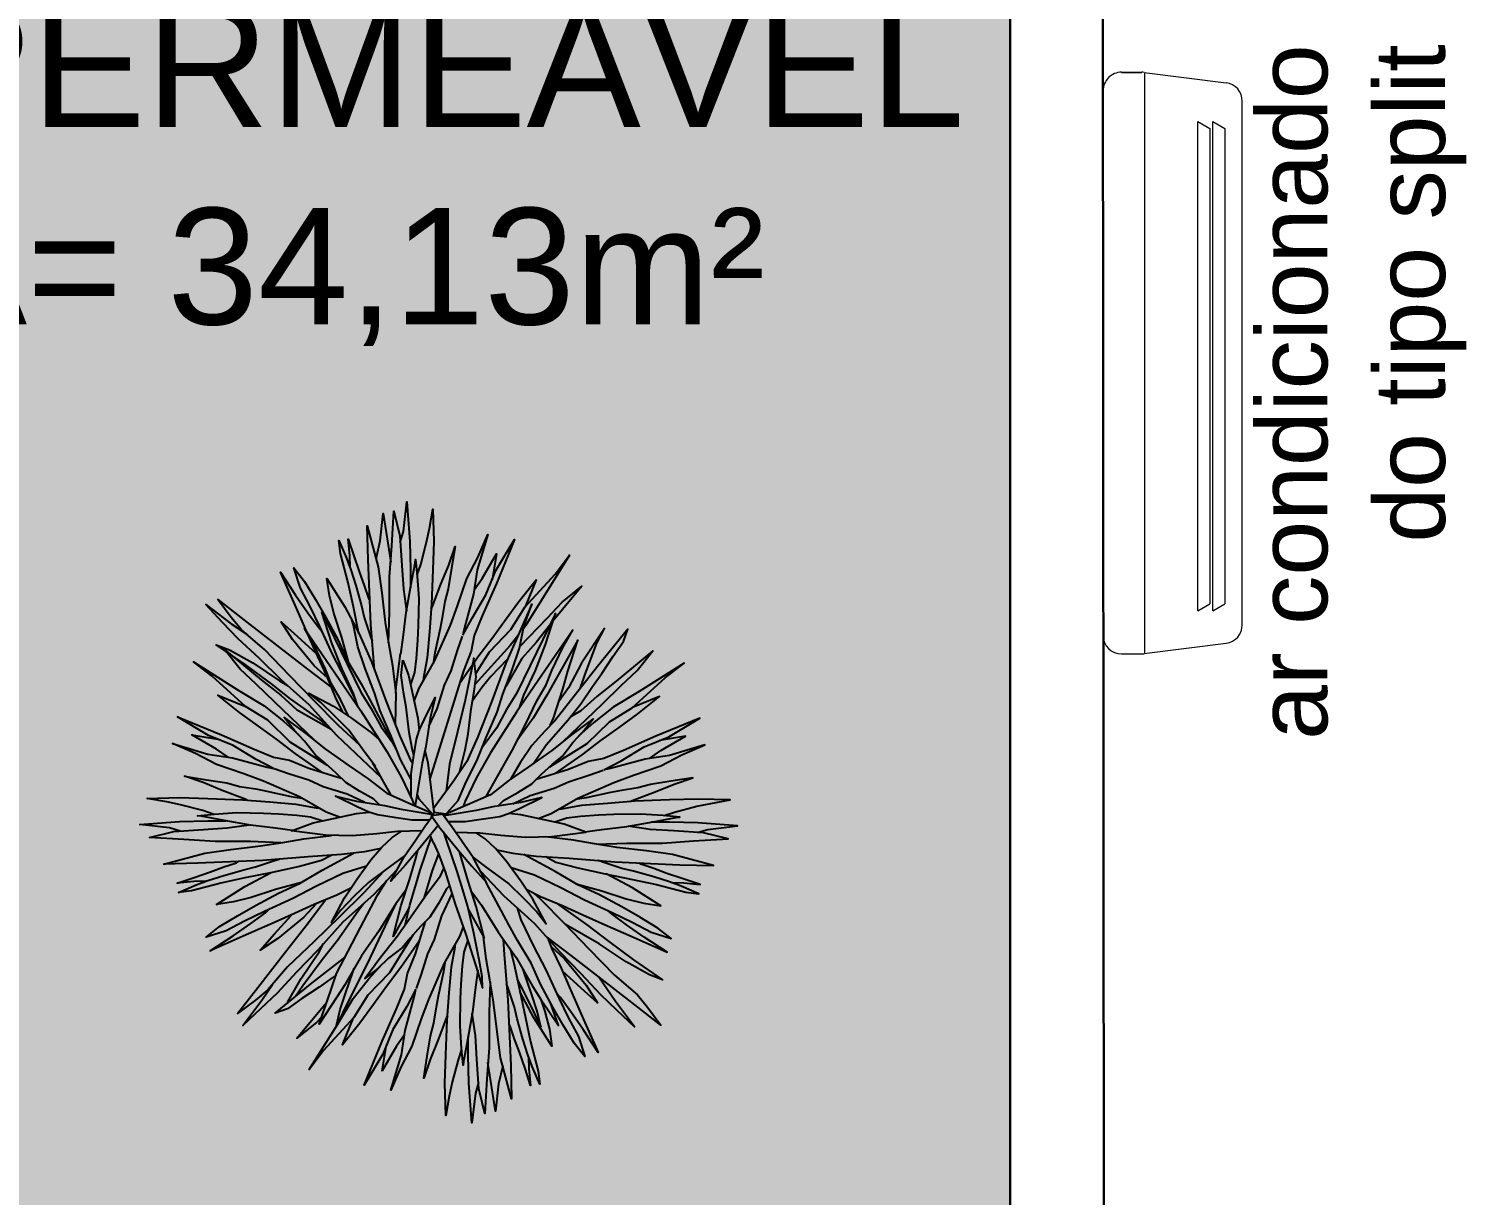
# Model space of a CAD drawing. Extents: x -165 to 197, y 154 to 653.
# Drawn here: x 101.762 to 104.106, y 480.311 to 482.214 of the extents above; entities that cross this region are included whole.
import ezdxf

# ---------------------------------------------------------------- set-up
doc = ezdxf.new("R2010")
doc.units = 0
doc.header["$MEASUREMENT"] = 0
doc.layers.get('0').update_dxf_attribs({"linetype": 'CONTINUOUS'})
for name, color, linetype in [('0_Palmeiras', 7, 'CONTINUOUS'), ('AIT-VEGETAÇÃO 25', 92, 'CONTINUOUS'), ('COTA MODIF', 172, 'CONTINUOUS'), ('TEXTO', 190, 'CONTINUOUS')]:
    doc.layers.add(name, color=color, linetype=linetype)
doc.layers.add('AIT-PAREDE', color=4, linetype='CONTINUOUS', lineweight=30)
doc.layers.add('COTA de NIVEL', color=12, linetype='CONTINUOUS', lineweight=20)
doc.styles.add('ARIAL', font='ARIAL.TTF', dxfattribs={"height": 0.18})

# ---------------------------------------------------------------- blocks, each defined once
blk = doc.blocks.new('D0013407')
at = {"color": 84}
for points in [[(0.0055, 0.3798), (-0.0005, 0.3972), (-0.0103, 0.4348), (-0.0151, 0.4579), (-0.0212, 0.4907), (-0.0224, 0.4361), (-0.0212, 0.3887), (-0.0188, 0.3304), (-0.0151, 0.2842), (-0.0115, 0.2404), (-0.0054, 0.2064), (-0.0048, 0.2012)], [(0.0339, 0.435), (0.0287, 0.4531), (0.0226, 0.5029), (0.0177, 0.4361), (0.0165, 0.3887), (0.0165, 0.3583)], [(0.0535, 0.2657), (0.0518, 0.317), (0.0518, 0.3765), (0.0481, 0.4288), (0.0445, 0.4871), (0.0347, 0.4458), (0.0311, 0.396), (0.0287, 0.3559), (0.0233, 0.3191)], [(0.0631, 0.0974), (0.0688, 0.125), (0.0737, 0.1639), (0.0773, 0.2198), (0.0834, 0.2963), (0.0883, 0.4057), (0.0895, 0.4628), (0.0712, 0.3935), (0.0651, 0.3498), (0.0591, 0.3), (0.053, 0.2623), (0.0469, 0.2271), (0.0411, 0.1806)], [(-0.0716, 0.2782), (-0.0869, 0.3073), (-0.11, 0.3461), (-0.127, 0.3875), (-0.1489, 0.4239), (-0.1586, 0.4397), (-0.1282, 0.3656), (-0.1039, 0.3109), (-0.0905, 0.2781), (-0.0857, 0.2514), (-0.0723, 0.2186), (-0.0554, 0.164)], [(0.0106, 0.1672), (0.0019, 0.1894), (-0.0236, 0.2344), (-0.0504, 0.2951), (-0.0626, 0.3279), (-0.0784, 0.3741), (-0.0966, 0.4093), (-0.1136, 0.4482), (-0.0954, 0.3887), (-0.0893, 0.3474), (-0.0735, 0.289), (-0.0716, 0.2782)], [(0.0747, 0.1801), (0.0838, 0.1973), (0.0933, 0.2342), (0.1034, 0.2805), (0.1129, 0.3262), (0.1218, 0.3666), (0.1343, 0.4159), (0.1373, 0.4379), (0.1242, 0.4082), (0.1171, 0.3886), (0.1087, 0.3619), (0.0992, 0.328), (0.0945, 0.3084), (0.0844, 0.2781), (0.0812, 0.2686)], [(0.1184, 0.3923), (0.1188, 0.4124), (0.1218, 0.4403), (0.1123, 0.4118), (0.1028, 0.3839), (0.0945, 0.3619), (0.0873, 0.3405), (0.0852, 0.3371)], [(-0.0765, 0.187), (-0.1161, 0.2502), (-0.1525, 0.2878), (-0.1757, 0.3255), (-0.2267, 0.3814), (-0.2511, 0.413), (-0.2036, 0.3376), (-0.1769, 0.2939), (-0.1513, 0.2611), (-0.1282, 0.2356)], [(-0.0904, 0.3546), (-0.1039, 0.3741), (-0.1282, 0.4154), (-0.1209, 0.3717)], [(-0.0182, 0.3226), (-0.0197, 0.3256), (-0.0346, 0.3643), (-0.0476, 0.3963), (-0.0583, 0.4278), (-0.0524, 0.391), (-0.047, 0.3565), (-0.0411, 0.3352), (-0.0369, 0.3078), (-0.0334, 0.2894), (-0.0244, 0.2484), (-0.0213, 0.2302)], [(0.033, 0.2462), (0.0291, 0.2746), (0.0237, 0.3167), (0.016, 0.3613), (0.0088, 0.3999), (0.0083, 0.4058), (0.0053, 0.3779), (0.0029, 0.3399), (0.0035, 0.2948), (0.0047, 0.2698), (0.0071, 0.2389), (0.01, 0.2158), (0.0167, 0.1953)], [(0.093, 0.1218), (0.1052, 0.1611), (0.1266, 0.2057), (0.1474, 0.2455), (0.1694, 0.293), (0.1854, 0.3268), (0.2021, 0.3577), (0.2128, 0.3916), (0.1949, 0.369), (0.1765, 0.3387), (0.1593, 0.3084), (0.1385, 0.2698), (0.1224, 0.2342), (0.0998, 0.1962), (0.0849, 0.1694), (0.0711, 0.1433)], [(-0.0657, 0.1973), (-0.0966, 0.2417), (-0.1209, 0.2732), (-0.1428, 0.3036), (-0.1659, 0.3352), (-0.1951, 0.3717), (-0.1765, 0.3264)], [(0.1206, 0.2312), (0.1325, 0.2746), (0.1456, 0.3156), (0.1533, 0.3453), (0.1575, 0.3738), (0.1272, 0.3262), (0.1037, 0.282)], [(0.1302, 0.1481), (0.142, 0.1712), (0.1575, 0.2098), (0.1729, 0.2425), (0.1872, 0.2752), (0.211, 0.3292), (0.2354, 0.3845), (0.2104, 0.3458), (0.1896, 0.3161), (0.1718, 0.2918), (0.1658, 0.2852)], [(0.1368, 0.1609), (0.146, 0.1709), (0.1875, 0.2119), (0.2297, 0.2529), (0.2743, 0.2957), (0.3075, 0.3344), (0.3283, 0.3516), (0.3586, 0.3742), (0.3242, 0.3302), (0.2778, 0.2702), (0.241, 0.2232), (0.211, 0.183)], [(0.1527, 0.1979), (0.1561, 0.2024), (0.1905, 0.2512), (0.2161, 0.2839), (0.2487, 0.3278), (0.282, 0.3766), (0.2737, 0.3546), (0.2517, 0.3154), (0.2214, 0.2702), (0.1889, 0.2132)], [(-0.1186, 0.2087), (-0.1829, 0.2757), (-0.2134, 0.3073), (-0.2389, 0.334), (-0.2717, 0.3607), (-0.2206, 0.2988), (-0.1951, 0.266), (-0.1708, 0.2392), (-0.1609, 0.222)], [(-0.0824, 0.1598), (-0.1136, 0.1809), (-0.155, 0.2174), (-0.1829, 0.2392), (-0.2121, 0.2587), (-0.234, 0.2745), (-0.2632, 0.2939), (-0.2875, 0.3109), (-0.3082, 0.3182), (-0.2486, 0.2696), (-0.2036, 0.2344), (-0.1538, 0.1955), (-0.1367, 0.1785), (-0.1124, 0.1566), (-0.0832, 0.1372), (-0.0553, 0.1207)], [(0.0992, 0.0702), (0.1408, 0.1094), (0.1872, 0.1611), (0.2342, 0.2033), (0.2716, 0.2395), (0.3067, 0.2722), (0.3329, 0.2995), (0.3614, 0.3298), (0.3186, 0.2977), (0.2775, 0.2697)], [(-0.2095, 0.239), (-0.2328, 0.2465), (-0.2851, 0.266), (-0.3094, 0.2793), (-0.2511, 0.2404), (-0.2097, 0.2186), (-0.1865, 0.2021)], [(-0.0142, 0.1246), (-0.0285, 0.1542), (-0.0407, 0.1943), (-0.0516, 0.2186), (-0.0626, 0.2526), (-0.0711, 0.2769)], [(0.211, 0.183), (0.2297, 0.1905), (0.2624, 0.206), (0.2951, 0.2202), (0.3491, 0.244), (0.4044, 0.2684), (0.3657, 0.2434), (0.336, 0.2226), (0.3117, 0.2048), (0.3051, 0.1988)], [(0.2262, 0.1893), (0.2469, 0.2119), (0.2909, 0.2482), (0.3206, 0.2672), (0.2962, 0.2399), (0.2677, 0.2083)], [(-0.0104, 0.0996), (-0.02, 0.1092), (-0.0334, 0.1335), (-0.048, 0.1566), (-0.0638, 0.1724), (-0.0808, 0.1918), (-0.0942, 0.2076), (-0.1173, 0.2259), (-0.1355, 0.2429), (-0.1574, 0.2599), (-0.1307, 0.2234), (-0.1039, 0.1906), (-0.0759, 0.1505), (-0.054, 0.1189), (-0.0297, 0.0874), (-0.0127, 0.0485), (0.0033, 0.0122)], [(0.0335, 0.0278), (0.0347, 0.0691), (0.0384, 0.1044), (0.042, 0.1457), (0.0408, 0.1906), (0.0335, 0.2477), (0.0201, 0.2113), (0.0129, 0.1773), (0.0043, 0.1384), (0.0019, 0.1178)], [(0.1611, 0.132), (0.181, 0.1382), (0.2256, 0.1596), (0.2654, 0.1804), (0.3129, 0.2024), (0.3467, 0.2185), (0.3776, 0.2351), (0.4115, 0.2458), (0.3889, 0.228), (0.3586, 0.2095), (0.3283, 0.1923), (0.2897, 0.1715), (0.2541, 0.1554), (0.2161, 0.1328), (0.1893, 0.118), (0.118, 0.0801)], [(-0.2335, 0.0624), (-0.2701, 0.0853), (-0.3077, 0.1217), (-0.3454, 0.1449), (-0.4013, 0.1959), (-0.4329, 0.2203), (-0.3575, 0.1728), (-0.3138, 0.1461), (-0.3092, 0.1425)], [(-0.2793, 0.1365), (-0.2956, 0.1522), (-0.3272, 0.1826), (-0.3539, 0.2081), (-0.3806, 0.2409), (-0.3218, 0.1924)], [(-0.0264, 0.0798), (-0.0613, 0.0995), (-0.1039, 0.1238), (-0.1465, 0.1457), (-0.1878, 0.1651), (-0.2146, 0.1809), (-0.2389, 0.1906), (-0.2778, 0.2089), (-0.307, 0.2259), (-0.2219, 0.1675), (-0.1684, 0.1311), (-0.1343, 0.1092), (-0.1003, 0.0874), (-0.0577, 0.0631), (-0.0188, 0.0448), (-0.0096, 0.0414)], [(-0.146, 0.1877), (-0.1586, 0.1931), (-0.2073, 0.2089), (-0.2377, 0.2174), (-0.29, 0.2344), (-0.1975, 0.1821), (-0.1586, 0.159), (-0.1225, 0.1334)], [(-0.176, 0.1363), (-0.1975, 0.1432), (-0.2389, 0.1627), (-0.2827, 0.1797), (-0.335, 0.1967), (-0.2474, 0.1542), (-0.2, 0.1311), (-0.1732, 0.1141), (-0.1416, 0.0971), (-0.1092, 0.0733)], [(0.1336, 0.0551), (0.1563, 0.072), (0.2027, 0.1005), (0.2443, 0.1302), (0.293, 0.1581), (0.3139, 0.1712), (0.359, 0.2015), (0.3209, 0.1883)], [(-0.315, 0.187), (-0.2859, 0.1643), (-0.2591, 0.14), (-0.2121, 0.1131)], [(0.0153, 0.0154), (0.0153, 0.0448), (0.0116, 0.0716), (0.0068, 0.1031), (0.0019, 0.1177), (-0.0066, 0.136), (-0.0249, 0.1736), (-0.0163, 0.1384), (-0.009, 0.091), (-0.003, 0.0631), (0.0043, 0.0193), (0.0061, 0.0085)], [(0.0754, 0.0573), (0.0945, 0.0827), (0.1206, 0.1183), (0.1438, 0.1421), (0.1676, 0.1653), (0.1878, 0.1807), (0.1462, 0.1587), (0.1159, 0.1385), (0.0826, 0.1142), (0.0612, 0.0958), (0.0445, 0.0785), (0.0346, 0.0631)], [(0.2301, 0.1201), (0.2541, 0.1263), (0.3004, 0.1364), (0.3461, 0.1459), (0.3865, 0.1548), (0.4358, 0.1673), (0.4578, 0.1703), (0.4281, 0.1572), (0.4085, 0.1501), (0.3818, 0.1418), (0.3479, 0.1322), (0.3283, 0.1275), (0.298, 0.1174), (0.2885, 0.1142)], [(0.2813, 0.1322), (0.2996, 0.1415), (0.3394, 0.1611), (0.3614, 0.1718), (0.3347, 0.1659), (0.3055, 0.1564), (0.2734, 0.1451), (0.265, 0.1421)], [(0.3153, 0.1722), (0.3355, 0.1786), (0.3652, 0.1863), (0.3937, 0.1905), (0.3461, 0.1602), (0.3019, 0.1367)], [(-0.2534, 0.0601), (-0.2616, 0.0658), (-0.2931, 0.0901), (-0.3235, 0.112), (-0.3551, 0.1351), (-0.3916, 0.1643), (-0.3463, 0.1457)], [(0.0059, 0.0099), (-0.02, 0.0327), (-0.0516, 0.046), (-0.0869, 0.0643), (-0.1258, 0.0801), (-0.1684, 0.0983), (-0.1988, 0.108), (-0.2401, 0.1238), (-0.2766, 0.136), (-0.3131, 0.1432), (-0.3508, 0.1566), (-0.2511, 0.1129), (-0.1842, 0.0886), (-0.1258, 0.0655), (-0.0857, 0.0473), (-0.0528, 0.0254), (-0.0066, -0.0089)], [(0.4122, 0.1514), (0.4323, 0.1519), (0.4602, 0.1548), (0.4317, 0.1453), (0.4038, 0.1358), (0.3818, 0.1275), (0.3604, 0.1203), (0.357, 0.1182)], [(-0.2981, 0.0408), (-0.3272, 0.0561), (-0.366, 0.0792), (-0.4074, 0.0962), (-0.4438, 0.1181), (-0.4596, 0.1278), (-0.3855, 0.0974), (-0.3308, 0.0731), (-0.298, 0.0597), (-0.2713, 0.0549), (-0.2385, 0.0415), (-0.0565, -0.0149)], [(-0.2971, 0.1331), (-0.281, 0.1205), (-0.2158, 0.0615)], [(0.2141, 0.1087), (0.2397, 0.1103), (0.3162, 0.1164), (0.4256, 0.1213), (0.4827, 0.1225), (0.4134, 0.1042), (0.3697, 0.0982), (0.3199, 0.0921), (0.2822, 0.086), (0.247, 0.0799), (0.2005, 0.0741)], [(-0.3745, 0.0596), (-0.394, 0.0731), (-0.4353, 0.0974), (-0.3916, 0.0901)], [(-0.2286, 0.0878), (-0.2577, 0.1158)], [(0.4268, 0.1078), (0.4572, 0.1006), (0.5033, 0.0957), (0.4215, 0.083)], [(-0.1871, -0.0414), (-0.2093, -0.0327), (-0.2543, -0.0072), (-0.315, 0.0196), (-0.3478, 0.0318), (-0.394, 0.0476), (-0.4292, 0.0658), (-0.4681, 0.0828), (-0.4086, 0.0646), (-0.3673, 0.0585), (-0.3089, 0.0427), (-0.2981, 0.0408)], [(-0.2286, 0.0878), (-0.2105, 0.0731), (-0.1875, 0.057)], [(0.0239, 0.0004), (0.0677, 0.0364), (0.0909, 0.056), (0.1182, 0.0803), (0.076, 0.0578), (0.0487, 0.0387), (0.0243, 0.0221), (0.003, 0.0062)], [(0.0514, -0.009), (0.0701, -0.0005), (0.1004, 0.0108), (0.1545, 0.0275), (0.2039, 0.0453), (0.2586, 0.0625), (0.2954, 0.0738), (0.2764, 0.0732), (0.2485, 0.0684), (0.2033, 0.0589), (0.1587, 0.0488), (0.123, 0.0382), (0.0998, 0.031), (0.0451, 0.0126), (0.0336, 0.0084)], [(0.164, 0.05), (0.2116, 0.0768), (0.1587, 0.0631), (0.1159, 0.0494), (0.0778, 0.0382), (0.0661, 0.035)], [(0.2856, 0.0866), (0.3369, 0.0848), (0.3964, 0.0848), (0.4487, 0.0811), (0.507, 0.0775), (0.4657, 0.0678), (0.4159, 0.0641), (0.3758, 0.0617), (0.339, 0.0563)], [(-0.0671, 0.0349), (-0.1051, 0.0448), (-0.1319, 0.0497), (-0.1744, 0.0545), (-0.2, 0.0594), (-0.2279, 0.0631), (-0.2596, 0.0594), (-0.189, 0.0448), (-0.1355, 0.0315), (-0.0808, 0.0181), (-0.0357, 0.0127)], [(-0.2172, 0.0349), (-0.2493, 0.0573)], [(0.2661, 0.066), (0.2945, 0.0621), (0.3366, 0.0567), (0.3812, 0.049), (0.4198, 0.0419), (0.4257, 0.0413), (0.3978, 0.0383), (0.3598, 0.0359), (0.3147, 0.0365), (0.2897, 0.0377), (0.2588, 0.0401), (0.2357, 0.0431), (0.2152, 0.0497)], [(0.4549, 0.067), (0.473, 0.0617), (0.5228, 0.0556), (0.456, 0.0507), (0.4086, 0.0495), (0.3782, 0.0495)], [(-0.3425, -0.0126), (-0.3455, -0.0111), (-0.3842, 0.0038), (-0.4162, 0.0168), (-0.4477, 0.0275), (-0.4109, 0.0216), (-0.3764, 0.0162), (-0.3551, 0.0103), (-0.3277, 0.0061), (-0.3093, 0.0026), (-0.2683, -0.0063), (-0.2501, -0.0095)], [(-0.1445, -0.0166), (-0.1741, -0.0023), (-0.2142, 0.0099), (-0.2385, 0.0208), (-0.2725, 0.0318), (-0.2968, 0.0403)], [(0.193, 0.0413), (0.2093, 0.0349), (0.2543, 0.0094), (0.315, -0.0174), (0.3478, -0.0295), (0.394, -0.0453), (0.4292, -0.0636), (0.4681, -0.0806), (0.4086, -0.0624), (0.3673, -0.0563), (0.3089, -0.0405), (0.2981, -0.0385)], [(0.3997, 0.0385), (0.4171, 0.0325), (0.4547, 0.0228), (0.4778, 0.0179), (0.5106, 0.0118), (0.456, 0.0106), (0.4086, 0.0118), (0.3503, 0.0143), (0.3041, 0.0179), (0.2603, 0.0215), (0.2263, 0.0276), (0.2211, 0.0282)], [(0.003, 0.0125), (0.0004, -0.0087)], [(0.0053, -0.0125), (0.0027, 0.0087)], [(0.0239, 0.0004), (0.0083, -0.0112)], [(0.1241, 0.0181), (0.1291, 0.013), (0.1534, -0.0003), (0.1765, -0.0149), (0.1923, -0.0307), (0.2117, -0.0478), (0.2275, -0.0611), (0.2458, -0.0843), (0.2628, -0.1025), (0.2798, -0.1244), (0.2433, -0.0976), (0.2105, -0.0709), (0.1704, -0.0429), (0.1388, -0.021), (0.1072, 0.0033), (0.0948, 0.0087)], [(0.1375, 0.0222), (0.1741, 0.0045), (0.2142, -0.0076), (0.2385, -0.0186), (0.2725, -0.0295), (0.2968, -0.038)], [(0.3425, 0.0149), (0.3455, 0.0133), (0.3842, -0.0015), (0.4162, -0.0146), (0.4477, -0.0253), (0.4109, -0.0194), (0.3764, -0.014), (0.3551, -0.0081), (0.3277, -0.0039), (0.3093, -0.0003), (0.2683, 0.0086), (0.2501, 0.0117)], [(-0.3997, -0.0363), (-0.4171, -0.0303), (-0.4547, -0.0205), (-0.4778, -0.0157), (-0.5106, -0.0096), (-0.456, -0.0084), (-0.4086, -0.0096), (-0.3503, -0.012), (-0.3041, -0.0157), (-0.2603, -0.0193), (-0.2263, -0.0254), (-0.2211, -0.026)], [(-0.0238, -0.0461), (-0.0647, -0.0461), (-0.0915, -0.0424), (-0.123, -0.0376), (-0.1376, -0.0327), (-0.1559, -0.0242), (-0.1935, -0.0059), (-0.1583, -0.0145), (-0.1109, -0.0218), (-0.0829, -0.0278), (-0.0392, -0.0351), (-0.0112, -0.0398)], [(-0.0127, -0.0996), (-0.0223, -0.1092), (-0.0357, -0.1335), (-0.0503, -0.1566), (-0.0661, -0.1724), (-0.0831, -0.1918), (-0.0965, -0.2076), (-0.1196, -0.2259), (-0.1378, -0.2429), (-0.1597, -0.2599), (-0.133, -0.2234), (-0.1062, -0.1906), (-0.0782, -0.1505), (-0.0564, -0.1189), (-0.032, -0.0874), (-0.015, -0.0485), (0.001, -0.0122)], [(-0.1041, -0.0232), (-0.0831, -0.0181), (-0.0004, -0.0082)], [(0.0036, -0.0099), (-0.0223, -0.0327), (-0.0313, -0.0365)], [(0.013, -0.0154), (0.013, -0.0448), (0.0093, -0.0716), (0.0045, -0.1031), (-0.0004, -0.1177), (-0.0089, -0.136), (-0.0272, -0.1736), (-0.0187, -0.1384), (-0.0114, -0.091), (-0.0053, -0.0631), (0.002, -0.0193), (0.0038, -0.0085)], [(-0.0004, -0.0082), (0.0036, -0.0099)], [(0.0049, -0.0093), (0.0038, -0.0085)], [(0.0083, -0.0112), (0.0053, -0.0125)], [(0.0222, -0.0009), (0.0654, -0.0364), (0.0886, -0.056), (0.1159, -0.0803), (0.0737, -0.0578), (0.0464, -0.0387), (0.022, -0.0221), (0.0077, -0.0114)], [(0.0514, -0.009), (0.0385, -0.0142)], [(0.1898, -0.0564), (0.1564, -0.0488), (0.1207, -0.0382), (0.0975, -0.031), (0.0428, -0.0126), (0.0426, -0.0126)], [(0.0702, -0.0004), (0.0981, -0.0108), (0.1449, -0.0252)], [(0.2981, -0.0385), (0.3272, -0.0539), (0.366, -0.077), (0.4074, -0.094), (0.4438, -0.1159), (0.4596, -0.1256), (0.3855, -0.0952), (0.3308, -0.0709), (0.298, -0.0575), (0.2713, -0.0526), (0.2385, -0.0393), (0.1839, -0.0224)], [(-0.4549, -0.0647), (-0.473, -0.0595), (-0.5228, -0.0534), (-0.456, -0.0485), (-0.4086, -0.0473), (-0.3782, -0.0473)], [(-0.2661, -0.0638), (-0.2945, -0.0599), (-0.3366, -0.0545), (-0.3812, -0.0468), (-0.4198, -0.0396), (-0.4257, -0.039), (-0.3978, -0.0361), (-0.3598, -0.0337), (-0.3147, -0.0343), (-0.2897, -0.0355), (-0.2588, -0.0379), (-0.2357, -0.0408), (-0.2152, -0.0475)], [(-0.0539, -0.046), (-0.0892, -0.0643), (-0.1281, -0.0801), (-0.1707, -0.0983), (-0.2011, -0.108), (-0.2424, -0.1238), (-0.2789, -0.136), (-0.3154, -0.1432), (-0.3245, -0.1465)], [(-0.1619, -0.1518), (-0.1901, -0.1651), (-0.2169, -0.1809), (-0.2412, -0.1906), (-0.2801, -0.2089), (-0.3093, -0.2259), (-0.2242, -0.1675), (-0.1707, -0.1311), (-0.1366, -0.1092), (-0.1026, -0.0874), (-0.06, -0.0631), (-0.0211, -0.0448), (-0.0119, -0.0414)], [(-0.2561, -0.0601), (-0.2312, -0.0509), (-0.1972, -0.0436), (-0.1583, -0.0351), (-0.1377, -0.0327)], [(-0.0958, -0.0418), (-0.1074, -0.0448), (-0.1342, -0.0497), (-0.1768, -0.0545), (-0.2023, -0.0594), (-0.2303, -0.0631), (-0.2561, -0.0601)], [(-0.2534, -0.1129), (-0.1865, -0.0886), (-0.1281, -0.0655), (-0.088, -0.0473), (-0.0826, -0.0436)], [(0.0312, -0.0278), (0.0324, -0.0691), (0.0361, -0.1044), (0.0397, -0.1457), (0.0385, -0.1906), (0.0312, -0.2477), (0.0178, -0.2113), (0.0105, -0.1773), (0.002, -0.1384), (-0.0005, -0.1178)], [(0.1617, -0.05), (0.2093, -0.0768), (0.1564, -0.0631), (0.1135, -0.0494), (0.0755, -0.0382), (0.0637, -0.035)], [(0.2069, -0.0435), (0.2701, -0.083), (0.3077, -0.1195), (0.3454, -0.1426), (0.4013, -0.1937), (0.4329, -0.218), (0.3575, -0.1706), (0.3138, -0.1438), (0.281, -0.1183), (0.2555, -0.0952)], [(0.2172, -0.0327), (0.2616, -0.0636), (0.2931, -0.0879), (0.3235, -0.1098), (0.3551, -0.1329), (0.3916, -0.1621), (0.3463, -0.1435)], [(-0.2856, -0.0843), (-0.3369, -0.0826), (-0.3964, -0.0826), (-0.4487, -0.0789), (-0.507, -0.0753), (-0.4657, -0.0655), (-0.4159, -0.0619), (-0.3758, -0.0595), (-0.339, -0.0541)], [(-0.2397, -0.1081), (-0.3162, -0.1142), (-0.4256, -0.119), (-0.4827, -0.1203), (-0.4134, -0.102), (-0.3697, -0.0959), (-0.3199, -0.0899), (-0.2822, -0.0838), (-0.247, -0.0777), (-0.2005, -0.0719)], [(-0.1886, -0.1396), (-0.2256, -0.1574), (-0.2654, -0.1782), (-0.3129, -0.2002), (-0.3467, -0.2162), (-0.3776, -0.2329), (-0.4115, -0.2436), (-0.3889, -0.2257), (-0.3586, -0.2073), (-0.3283, -0.1901), (-0.2897, -0.1693), (-0.2541, -0.1532), (-0.2161, -0.1306), (-0.1893, -0.1157), (-0.1026, -0.0697)], [(-0.2005, -0.0719), (-0.2105, -0.0716), (-0.2676, -0.0643), (-0.2661, -0.0638)], [(-0.2005, -0.0719), (-0.1479, -0.0733)], [(0.0731, -0.0573), (0.0921, -0.0827), (0.1183, -0.1183), (0.1415, -0.1421), (0.1653, -0.1653), (0.1855, -0.1807), (0.1439, -0.1587), (0.1135, -0.1385), (0.0803, -0.1142), (0.0588, -0.0958), (0.0422, -0.0785), (0.0322, -0.0631)], [(0.0969, -0.0702), (0.1385, -0.1094), (0.1849, -0.1611), (0.2319, -0.2033), (0.2693, -0.2395), (0.3044, -0.2722), (0.3306, -0.2995), (0.3591, -0.3298), (0.3163, -0.2977), (0.2901, -0.2799)], [(0.1312, -0.0551), (0.154, -0.072), (0.2004, -0.1005), (0.242, -0.1302), (0.2907, -0.1581), (0.3115, -0.1712), (0.3567, -0.2015), (0.2985, -0.1813), (0.2717, -0.1718), (0.2336, -0.1522), (0.1938, -0.1314), (0.1397, -0.1029), (0.1154, -0.0877)], [(0.3745, -0.0573), (0.394, -0.0709), (0.4353, -0.0952), (0.3916, -0.0879)], [(-0.4268, -0.1055), (-0.4572, -0.0984), (-0.5033, -0.0935), (-0.4215, -0.0808)], [(-0.0588, -0.0968), (-0.1293, -0.1716), (-0.181, -0.218), (-0.2232, -0.265), (-0.2594, -0.3024), (-0.2921, -0.3375), (-0.3194, -0.3637), (-0.3497, -0.3922), (-0.3176, -0.3494), (-0.2998, -0.3232)], [(-0.1783, -0.1363), (-0.1999, -0.1432), (-0.2412, -0.1627), (-0.285, -0.1797), (-0.3373, -0.1967), (-0.2497, -0.1542), (-0.2023, -0.1311), (-0.1755, -0.1141), (-0.1439, -0.0971), (-0.117, -0.0774)], [(-0.0287, -0.0798), (-0.0637, -0.0995), (-0.083, -0.1106)], [(0.0998, -0.0931), (0.1355, -0.1261), (0.1766, -0.1676), (0.2176, -0.2098), (0.2604, -0.2544), (0.2991, -0.2876), (0.3163, -0.3084), (0.3389, -0.3387), (0.2949, -0.3043), (0.2348, -0.2579), (0.1879, -0.2211), (0.1477, -0.1911)], [(0.1582, -0.0746), (0.2039, -0.0964), (0.2562, -0.1207), (0.2973, -0.1415), (0.3371, -0.1611), (0.3591, -0.1718), (0.3323, -0.1659), (0.3032, -0.1564), (0.2711, -0.1451), (0.2627, -0.1421)], [(-0.4122, -0.1492), (-0.4323, -0.1496), (-0.4602, -0.1526), (-0.4317, -0.1431), (-0.4038, -0.1336), (-0.3818, -0.1253), (-0.3604, -0.1181), (-0.357, -0.116)], [(-0.3004, -0.1342), (-0.3461, -0.1437), (-0.3865, -0.1526), (-0.4358, -0.1651), (-0.4578, -0.1681), (-0.4281, -0.155), (-0.4085, -0.1479), (-0.3818, -0.1395), (-0.3479, -0.13), (-0.3283, -0.1253), (-0.298, -0.1152), (-0.2885, -0.112)], [(-0.3019, -0.1345), (-0.2534, -0.1129)], [(-0.2146, -0.1132), (-0.2172, -0.1146), (-0.2203, -0.1153)], [(-0.0772, -0.1062), (-0.1026, -0.1253), (-0.1382, -0.1514), (-0.162, -0.1746), (-0.1852, -0.1984), (-0.2006, -0.2186), (-0.1786, -0.177), (-0.1584, -0.1467), (-0.1341, -0.1134), (-0.123, -0.1005)], [(0.0608, -0.0974), (0.0665, -0.125), (0.0713, -0.1639), (0.075, -0.2198), (0.0811, -0.2963), (0.0859, -0.4057), (0.0871, -0.4628), (0.0689, -0.3935), (0.0628, -0.3498), (0.0567, -0.3), (0.0507, -0.2623), (0.0446, -0.2271), (0.0388, -0.1806)], [(-0.2511, -0.1514), (-0.2945, -0.1633), (-0.3355, -0.1764), (-0.3652, -0.1841), (-0.3937, -0.1883), (-0.3461, -0.158), (-0.3019, -0.1345)], [(-0.113, -0.1329), (-0.146, -0.1687), (-0.1875, -0.2097), (-0.2297, -0.2507), (-0.2743, -0.2935), (-0.3075, -0.3322), (-0.3283, -0.3494), (-0.3586, -0.372), (-0.3242, -0.328), (-0.2778, -0.268), (-0.241, -0.221), (-0.211, -0.1808)], [(-0.0165, -0.1246), (-0.0308, -0.1542), (-0.043, -0.1943), (-0.0539, -0.2186), (-0.0649, -0.2526), (-0.0734, -0.2769)], [(0.0907, -0.1218), (0.1028, -0.1611), (0.1243, -0.2057), (0.1451, -0.2455), (0.1671, -0.293), (0.1831, -0.3268), (0.1998, -0.3577), (0.2105, -0.3916), (0.1926, -0.369), (0.1742, -0.3387), (0.157, -0.3084), (0.1361, -0.2698), (0.1201, -0.2342), (0.0975, -0.1962), (0.0826, -0.1694), (0.0688, -0.1433)], [(0.1534, -0.126), (0.1671, -0.1362), (0.2158, -0.1706), (0.2485, -0.1962), (0.2925, -0.2288), (0.31, -0.2408)], [(-0.168, -0.161), (-0.1911, -0.1728), (-0.2297, -0.1883), (-0.2624, -0.2037), (-0.2951, -0.218), (-0.3491, -0.2418), (-0.4044, -0.2662), (-0.3657, -0.2412), (-0.336, -0.2204), (-0.3117, -0.2026), (-0.3051, -0.1966)], [(-0.0739, -0.2782), (-0.0892, -0.3073), (-0.1123, -0.3461), (-0.1293, -0.3875), (-0.1512, -0.4239), (-0.1609, -0.4397), (-0.1305, -0.3656), (-0.1062, -0.3109), (-0.0928, -0.2781), (-0.088, -0.2514), (-0.0746, -0.2186), (-0.0577, -0.164)], [(0.0083, -0.1672), (-0.0004, -0.1894), (-0.026, -0.2344), (-0.0527, -0.2951), (-0.0649, -0.3279), (-0.0807, -0.3741), (-0.0989, -0.4093), (-0.1159, -0.4482), (-0.0977, -0.3887), (-0.0916, -0.3474), (-0.0758, -0.289), (-0.0739, -0.2782)], [(0.1279, -0.1481), (0.1397, -0.1712), (0.1552, -0.2098), (0.1706, -0.2425), (0.1849, -0.2752), (0.2087, -0.3292), (0.2331, -0.3845), (0.2081, -0.3458), (0.1873, -0.3161), (0.1694, -0.2918), (0.1634, -0.2852)], [(0.2743, -0.1727), (0.2786, -0.1791), (0.2944, -0.201), (0.3138, -0.2302), (0.3308, -0.2545), (0.3381, -0.2752), (0.2895, -0.2156), (0.2543, -0.1706), (0.2441, -0.1576)], [(-0.2262, -0.1871), (-0.2469, -0.2097), (-0.2909, -0.246), (-0.3206, -0.265), (-0.2962, -0.2376), (-0.2677, -0.2061)], [(-0.1459, -0.1865), (-0.1561, -0.2002), (-0.1905, -0.2489), (-0.2161, -0.2816), (-0.2487, -0.3256), (-0.282, -0.3744), (-0.2737, -0.3524), (-0.2517, -0.3131), (-0.2214, -0.268), (-0.2136, -0.2543)], [(-0.1209, -0.2087), (-0.1853, -0.2757), (-0.2157, -0.3073), (-0.2412, -0.334), (-0.274, -0.3607), (-0.223, -0.2988), (-0.1974, -0.266), (-0.1731, -0.2392), (-0.1398, -0.1811)], [(-0.0789, -0.187), (-0.1184, -0.2502), (-0.1549, -0.2878), (-0.178, -0.3255), (-0.229, -0.3814), (-0.2534, -0.413), (-0.2059, -0.3376), (-0.1792, -0.2939), (-0.1536, -0.2611), (-0.1305, -0.2356)], [(0.0724, -0.1801), (0.0814, -0.1973), (0.091, -0.2342), (0.1011, -0.2805), (0.1106, -0.3262), (0.1195, -0.3666), (0.132, -0.4159), (0.135, -0.4379), (0.1219, -0.4082), (0.1147, -0.3886), (0.1064, -0.3619), (0.0969, -0.328), (0.0921, -0.3084), (0.082, -0.2781), (0.0789, -0.2686)], [(0.3451, -0.1975), (0.3539, -0.2059), (0.3806, -0.2387), (0.3201, -0.1888)], [(-0.068, -0.1973), (-0.0989, -0.2417), (-0.1232, -0.2732), (-0.1451, -0.3036), (-0.1682, -0.3352), (-0.1974, -0.3717), (-0.1788, -0.3264)], [(0.0032, -0.3798), (-0.0028, -0.3972), (-0.0126, -0.4348), (-0.0174, -0.4579), (-0.0235, -0.4907), (-0.0247, -0.4361), (-0.0235, -0.3887), (-0.0211, -0.3304), (-0.0174, -0.2842), (-0.0138, -0.2404), (-0.0077, -0.2064), (-0.0071, -0.2012)], [(0.0306, -0.2462), (0.0267, -0.2746), (0.0214, -0.3167), (0.0137, -0.3613), (0.0065, -0.3999), (0.0059, -0.4058), (0.003, -0.3779), (0.0006, -0.3399), (0.0012, -0.2948), (0.0024, -0.2698), (0.0047, -0.2389), (0.0077, -0.2158), (0.0144, -0.1953)], [(0.154, -0.2063), (0.1766, -0.227), (0.2128, -0.271), (0.2319, -0.3007), (0.2045, -0.2763), (0.173, -0.2478)], [(0.3212, -0.2545), (0.3193, -0.2538), (0.28, -0.2318), (0.2348, -0.2015), (0.2212, -0.1937)], [(-0.0205, -0.3226), (-0.022, -0.3256), (-0.0369, -0.3643), (-0.05, -0.3963), (-0.0607, -0.4278), (-0.0547, -0.391), (-0.0494, -0.3565), (-0.0434, -0.3352), (-0.0393, -0.3078), (-0.0357, -0.2894), (-0.0268, -0.2484), (-0.0236, -0.2302)], [(0.1183, -0.2312), (0.1302, -0.2746), (0.1433, -0.3156), (0.151, -0.3453), (0.1552, -0.3738), (0.1248, -0.3262), (0.1014, -0.282)], [(0.0512, -0.2657), (0.0494, -0.317), (0.0494, -0.3765), (0.0458, -0.4288), (0.0422, -0.4871), (0.0324, -0.4458), (0.0288, -0.396), (0.0263, -0.3559), (0.021, -0.3191)], [(0.1161, -0.3923), (0.1165, -0.4124), (0.1195, -0.4403), (0.11, -0.4118), (0.1005, -0.3839), (0.0921, -0.3619), (0.085, -0.3405), (0.0829, -0.3371)], [(-0.0927, -0.3546), (-0.1062, -0.3741), (-0.1305, -0.4154), (-0.1232, -0.3717)], [(0.0316, -0.435), (0.0263, -0.4531), (0.0203, -0.5029), (0.0154, -0.4361), (0.0142, -0.3887), (0.0142, -0.3583)]]:
    blk.add_lwpolyline(points, dxfattribs=at)
blk = doc.blocks.new('ar cond. split')
at = {"lineweight": 0}
for p, q in [((-0.0556, 0.3949), (-0.1672, 0.3807)), ((-0.025, 0.3952), (-0.0524, 0.3952)), ((-0.189, 0.3559), (-0.189, -0.3559)), ((0, 0.3702), (0, -0.3702)), ((-0.149, 0.3368), (-0.1651, 0.3272)), ((-0.1286, 0.3368), (-0.1447, 0.3272)), ((-0.149, -0.3284), (-0.1651, -0.3189)), ((-0.1286, -0.3284), (-0.1447, -0.3189)), ((-0.0556, -0.3949), (-0.1672, -0.3807)), ((-0.025, -0.3948), (-0.0524, -0.3948)), ((-0.025, -0.3952), (-0.0524, -0.3952))]:
    blk.add_line(p, q, dxfattribs=at)
for points in [[(-0.0564, 0.3947), (-0.0564, -0.3948)], [(-0.149, 0.3368), (-0.149, -0.3284)], [(-0.1286, 0.3368), (-0.1286, -0.3284)], [(-0.1651, -0.3189), (-0.1651, 0.3272)], [(-0.1447, -0.3189), (-0.1447, 0.3272)]]:
    blk.add_lwpolyline(points, dxfattribs=at)
for centre, start, end in [((-0.0524, 0.3702), 90, 97.2686), ((-0.025, 0.3702), 0, 90), ((-0.164, 0.3559), 97.2686, 180), ((-0.164, -0.3559), 180, 262.7314), ((-0.025, -0.3702), 270, 0), ((-0.0524, -0.3702), 262.7314, 270), ((-0.0524, -0.3702), 262.7314, 270)]:
    blk.add_arc(centre, 0.025, start, end, dxfattribs=at)

msp = doc.modelspace()

# ---------------------------------------------------------------- hatches: boundary and pattern name
at = {"layer": 'AIT-VEGETAÇÃO 25'}
h = msp.add_hatch(dxfattribs=at)
h.set_pattern_fill('GRASS', color=256, scale=0.1, angle=-90, style=0)
h.set_pattern_definition([(360, (96.323495, 476.92659), (0.07071068, 0.07071068), [0.01875, -0.12267136]), (315, (96.3235, 476.92659), (0.0707107, 0.0707107), [0.01875, -0.08125]), (45, (96.3235, 476.92659), (-0.0707107, 0.0707107), [0.01875, -0.08125])])
h.paths.add_polyline_path([(103.3622, 485.961), (101.4735, 485.961), (101.4735, 485.7266), (101.4735, 484.8266), (101.4735, 484.1266), (101.4735, 483.2266), (101.4735, 482.3266), (96.3235, 482.3266), (96.3235, 481.6266), (97.4053, 481.6266, -0.256039), (97.4738, 481.6266), (101.4735, 481.6266), (101.4735, 479.8266), (96.3235, 479.8266), (96.3235, 479.1266), (101.4735, 479.1266), (101.4735, 478.2266), (101.4735, 476.9266), (103.3625, 476.9266), (103.3628, 478.4757), (103.3622, 478.4757), (103.3622, 484.3205), (103.3233, 484.3205), (103.3233, 484.4092), (103.3622, 484.4092), (103.3622, 484.711), (103.3622, 484.711)])

# ---------------------------------------------------------------- linework, layer by layer
at = {"layer": 'AIT-PAREDE', "ltscale": 10}
for p, q in [((103.3622, 484.711), (103.3622, 478.4757)), ((103.5122, 484.711), (103.5157, 478.6257))]:
    msp.add_line(p, q, dxfattribs=at)

# ---------------------------------------------------------------- block references
at = {"layer": '0_Palmeiras', "xscale": 0.9683404874604092, "yscale": 0.9683404874599546, "zscale": 1.344917343694532, "rotation": 270}
msp.add_blockref('D0013407', (102.4307, 480.9357, -1646.9354), dxfattribs=at)
at = {"layer": 'COTA MODIF', "xscale": 1.199999999999988, "yscale": 1.199999999999988, "zscale": 1.199999999999999, "rotation": 180}
msp.add_blockref('ar cond. split', (103.5139, 481.6684), dxfattribs=at)

# ---------------------------------------------------------------- texts
at = {"layer": 'COTA de NIVEL', "linetype": 'Continuous', "insert": (103.7644, 482.1881), "char_height": 0.115, "attachment_point": 3, "rotation": 90, "style": 'ARIAL'}
msp.add_mtext('ar condicionado\\Pdo tipo split', dxfattribs=at)
at = {"layer": 'TEXTO', "attachment_point": 3, "style": 'ARIAL'}
for s, insert, char_height, width in [('A. PERMEÁVEL', (103.2883, 482.2532, -823.4677), 0.2, 2.585683), ('{\\fArial|b0|i0|c238|p34;A= }34,13{\\fArial|b0|i0|c238|p34;m²}', (102.9621, 481.9213, -1646.9354), 0.19, 8.597912)]:
    msp.add_mtext(s, dxfattribs=dict(at, insert=insert, char_height=char_height, width=width))

doc.saveas('drawing.dxf')
